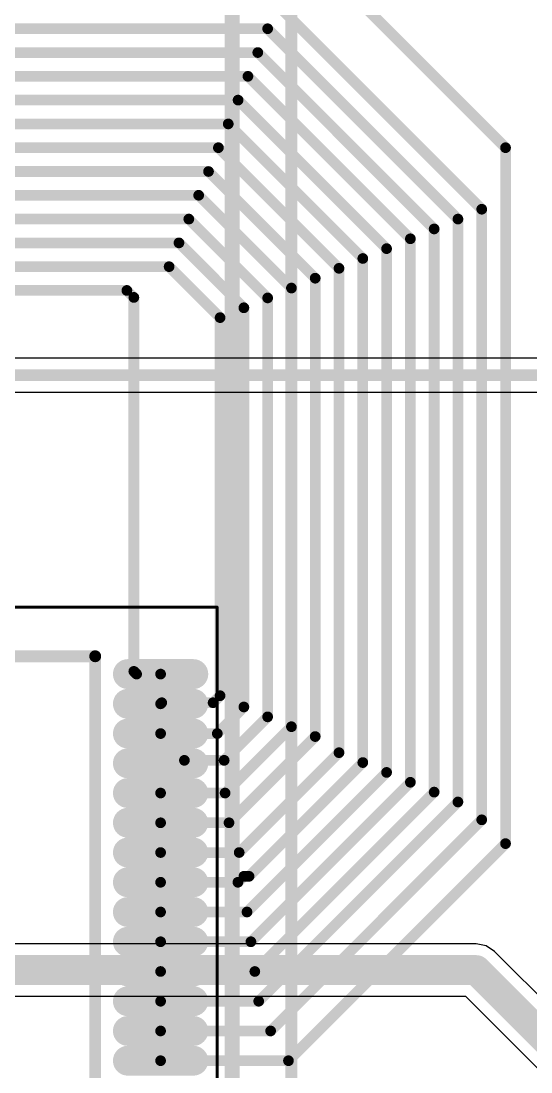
# Model space of a CAD drawing. Header units: inches. Extents: x 0 to 7.57, y 0 to 3.51.
# Drawn here: x 3.01 to 3.348, y 1.636 to 2.332 of the extents above; entities that cross this region are included whole.
import ezdxf

# ---------------------------------------------------------------- set-up
doc = ezdxf.new("R2010")
doc.units = ezdxf.units.IN
doc.header["$MEASUREMENT"] = 0
for name, color, linetype in [('Bottom Courtyard', 56, 'Continuous'), ('Bottom Overlay', 54, 'Continuous'), ('L1', 1, 'Continuous'), ('L2', 5, 'Continuous'), ('Top Courtyard', 56, 'Continuous'), ('Top Overlay', 2, 'Continuous'), ('Top Paste', 8, 'Continuous'), ('Top Solder', 216, 'Continuous')]:
    doc.layers.add(name, color=color, linetype=linetype)

# ---------------------------------------------------------------- blocks, each defined once
blk = doc.blocks.new('LCD_DRIVER___TSSOP56_45')
at = {"layer": 'L1'}
h = blk.add_hatch(color=1, dxfattribs=at)
edge = h.paths.add_edge_path()
edge.add_arc((0.17126, 0.26575), 0.00591, 270, 450)
edge.add_line((0.17126, 0.27165), (0.12795, 0.27165))
edge.add_arc((0.12795, 0.26575), 0.00591, 90, 270)
edge.add_line((0.12795, 0.25984), (0.17126, 0.25984))
h = blk.add_hatch(color=1, dxfattribs=at)
edge = h.paths.add_edge_path()
edge.add_arc((0.17126, 0.24606), 0.00591, 270, 450)
edge.add_line((0.17126, 0.25197), (0.12795, 0.25197))
edge.add_arc((0.12795, 0.24606), 0.00591, 90, 270)
edge.add_line((0.12795, 0.24016), (0.17126, 0.24016))
h = blk.add_hatch(color=1, dxfattribs=at)
edge = h.paths.add_edge_path()
edge.add_arc((0.17126, 0.22638), 0.00591, 270, 450)
edge.add_line((0.17126, 0.23228), (0.12795, 0.23228))
edge.add_arc((0.12795, 0.22638), 0.00591, 90, 270)
edge.add_line((0.12795, 0.22047), (0.17126, 0.22047))
h = blk.add_hatch(color=1, dxfattribs=at)
edge = h.paths.add_edge_path()
edge.add_arc((0.17126, 0.20669), 0.00591, 270, 450)
edge.add_line((0.17126, 0.2126), (0.12795, 0.2126))
edge.add_arc((0.12795, 0.20669), 0.00591, 90, 270)
edge.add_line((0.12795, 0.20079), (0.17126, 0.20079))
h = blk.add_hatch(color=1, dxfattribs=at)
edge = h.paths.add_edge_path()
edge.add_arc((0.17126, 0.18701), 0.00591, 270, 450)
edge.add_line((0.17126, 0.19291), (0.12795, 0.19291))
edge.add_arc((0.12795, 0.18701), 0.00591, 90, 270)
edge.add_line((0.12795, 0.1811), (0.17126, 0.1811))
h = blk.add_hatch(color=1, dxfattribs=at)
edge = h.paths.add_edge_path()
edge.add_arc((0.17126, 0.16732), 0.00591, 270, 450)
edge.add_line((0.17126, 0.17323), (0.12795, 0.17323))
edge.add_arc((0.12795, 0.16732), 0.00591, 90, 270)
edge.add_line((0.12795, 0.16142), (0.17126, 0.16142))
h = blk.add_hatch(color=1, dxfattribs=at)
edge = h.paths.add_edge_path()
edge.add_arc((0.17126, 0.14764), 0.00591, 270, 450)
edge.add_line((0.17126, 0.15354), (0.12795, 0.15354))
edge.add_arc((0.12795, 0.14764), 0.00591, 90, 270)
edge.add_line((0.12795, 0.14173), (0.17126, 0.14173))
h = blk.add_hatch(color=1, dxfattribs=at)
edge = h.paths.add_edge_path()
edge.add_arc((0.17126, 0.12795), 0.00591, 270, 450)
edge.add_line((0.17126, 0.13386), (0.12795, 0.13386))
edge.add_arc((0.12795, 0.12795), 0.00591, 90, 270)
edge.add_line((0.12795, 0.12205), (0.17126, 0.12205))
h = blk.add_hatch(color=1, dxfattribs=at)
edge = h.paths.add_edge_path()
edge.add_arc((0.17126, 0.10827), 0.00591, 270, 450)
edge.add_line((0.17126, 0.11417), (0.12795, 0.11417))
edge.add_arc((0.12795, 0.10827), 0.00591, 90, 270)
edge.add_line((0.12795, 0.10236), (0.17126, 0.10236))
h = blk.add_hatch(color=1, dxfattribs=at)
edge = h.paths.add_edge_path()
edge.add_arc((0.17126, 0.08858), 0.00591, 270, 450)
edge.add_line((0.17126, 0.09449), (0.12795, 0.09449))
edge.add_arc((0.12795, 0.08858), 0.00591, 90, 270)
edge.add_line((0.12795, 0.08268), (0.17126, 0.08268))
h = blk.add_hatch(color=1, dxfattribs=at)
edge = h.paths.add_edge_path()
edge.add_arc((0.17126, 0.0689), 0.00591, 270, 450)
edge.add_line((0.17126, 0.0748), (0.12795, 0.0748))
edge.add_arc((0.12795, 0.0689), 0.00591, 90, 270)
edge.add_line((0.12795, 0.06299), (0.17126, 0.06299))
h = blk.add_hatch(color=1, dxfattribs=at)
edge = h.paths.add_edge_path()
edge.add_arc((0.17126, 0.04921), 0.00591, 270, 450)
edge.add_line((0.17126, 0.05512), (0.12795, 0.05512))
edge.add_arc((0.12795, 0.04921), 0.00591, 90, 270)
edge.add_line((0.12795, 0.04331), (0.17126, 0.04331))
h = blk.add_hatch(color=1, dxfattribs=at)
edge = h.paths.add_edge_path()
edge.add_arc((0.17126, 0.02953), 0.00591, 270, 450)
edge.add_line((0.17126, 0.03543), (0.12795, 0.03543))
edge.add_arc((0.12795, 0.02953), 0.00591, 90, 270)
edge.add_line((0.12795, 0.02362), (0.17126, 0.02362))
h = blk.add_hatch(color=1, dxfattribs=at)
edge = h.paths.add_edge_path()
edge.add_arc((0.17126, 0.00984), 0.00591, 270, 450)
edge.add_line((0.17126, 0.01575), (0.12795, 0.01575))
edge.add_arc((0.12795, 0.00984), 0.00591, 90, 270)
edge.add_line((0.12795, 0.00394), (0.17126, 0.00394))
at = {"layer": 'Top Paste'}
h = blk.add_hatch(color=8, dxfattribs=at)
edge = h.paths.add_edge_path()
edge.add_arc((0.17126, 0.26575), 0.00591, 270, 450)
edge.add_line((0.17126, 0.27165), (0.12795, 0.27165))
edge.add_arc((0.12795, 0.26575), 0.00591, 90, 270)
edge.add_line((0.12795, 0.25984), (0.17126, 0.25984))
h = blk.add_hatch(color=8, dxfattribs=at)
edge = h.paths.add_edge_path()
edge.add_arc((0.17126, 0.24606), 0.00591, 270, 450)
edge.add_line((0.17126, 0.25197), (0.12795, 0.25197))
edge.add_arc((0.12795, 0.24606), 0.00591, 90, 270)
edge.add_line((0.12795, 0.24016), (0.17126, 0.24016))
h = blk.add_hatch(color=8, dxfattribs=at)
edge = h.paths.add_edge_path()
edge.add_arc((0.17126, 0.22638), 0.00591, 270, 450)
edge.add_line((0.17126, 0.23228), (0.12795, 0.23228))
edge.add_arc((0.12795, 0.22638), 0.00591, 90, 270)
edge.add_line((0.12795, 0.22047), (0.17126, 0.22047))
h = blk.add_hatch(color=8, dxfattribs=at)
edge = h.paths.add_edge_path()
edge.add_arc((0.17126, 0.20669), 0.00591, 270, 450)
edge.add_line((0.17126, 0.2126), (0.12795, 0.2126))
edge.add_arc((0.12795, 0.20669), 0.00591, 90, 270)
edge.add_line((0.12795, 0.20079), (0.17126, 0.20079))
h = blk.add_hatch(color=8, dxfattribs=at)
edge = h.paths.add_edge_path()
edge.add_arc((0.17126, 0.18701), 0.00591, 270, 450)
edge.add_line((0.17126, 0.19291), (0.12795, 0.19291))
edge.add_arc((0.12795, 0.18701), 0.00591, 90, 270)
edge.add_line((0.12795, 0.1811), (0.17126, 0.1811))
h = blk.add_hatch(color=8, dxfattribs=at)
edge = h.paths.add_edge_path()
edge.add_arc((0.17126, 0.16732), 0.00591, 270, 450)
edge.add_line((0.17126, 0.17323), (0.12795, 0.17323))
edge.add_arc((0.12795, 0.16732), 0.00591, 90, 270)
edge.add_line((0.12795, 0.16142), (0.17126, 0.16142))
h = blk.add_hatch(color=8, dxfattribs=at)
edge = h.paths.add_edge_path()
edge.add_arc((0.17126, 0.14764), 0.00591, 270, 450)
edge.add_line((0.17126, 0.15354), (0.12795, 0.15354))
edge.add_arc((0.12795, 0.14764), 0.00591, 90, 270)
edge.add_line((0.12795, 0.14173), (0.17126, 0.14173))
h = blk.add_hatch(color=8, dxfattribs=at)
edge = h.paths.add_edge_path()
edge.add_arc((0.17126, 0.12795), 0.00591, 270, 450)
edge.add_line((0.17126, 0.13386), (0.12795, 0.13386))
edge.add_arc((0.12795, 0.12795), 0.00591, 90, 270)
edge.add_line((0.12795, 0.12205), (0.17126, 0.12205))
h = blk.add_hatch(color=8, dxfattribs=at)
edge = h.paths.add_edge_path()
edge.add_arc((0.17126, 0.10827), 0.00591, 270, 450)
edge.add_line((0.17126, 0.11417), (0.12795, 0.11417))
edge.add_arc((0.12795, 0.10827), 0.00591, 90, 270)
edge.add_line((0.12795, 0.10236), (0.17126, 0.10236))
h = blk.add_hatch(color=8, dxfattribs=at)
edge = h.paths.add_edge_path()
edge.add_arc((0.17126, 0.08858), 0.00591, 270, 450)
edge.add_line((0.17126, 0.09449), (0.12795, 0.09449))
edge.add_arc((0.12795, 0.08858), 0.00591, 90, 270)
edge.add_line((0.12795, 0.08268), (0.17126, 0.08268))
h = blk.add_hatch(color=8, dxfattribs=at)
edge = h.paths.add_edge_path()
edge.add_arc((0.17126, 0.0689), 0.00591, 270, 450)
edge.add_line((0.17126, 0.0748), (0.12795, 0.0748))
edge.add_arc((0.12795, 0.0689), 0.00591, 90, 270)
edge.add_line((0.12795, 0.06299), (0.17126, 0.06299))
h = blk.add_hatch(color=8, dxfattribs=at)
edge = h.paths.add_edge_path()
edge.add_arc((0.17126, 0.04921), 0.00591, 270, 450)
edge.add_line((0.17126, 0.05512), (0.12795, 0.05512))
edge.add_arc((0.12795, 0.04921), 0.00591, 90, 270)
edge.add_line((0.12795, 0.04331), (0.17126, 0.04331))
h = blk.add_hatch(color=8, dxfattribs=at)
edge = h.paths.add_edge_path()
edge.add_arc((0.17126, 0.02953), 0.00591, 270, 450)
edge.add_line((0.17126, 0.03543), (0.12795, 0.03543))
edge.add_arc((0.12795, 0.02953), 0.00591, 90, 270)
edge.add_line((0.12795, 0.02362), (0.17126, 0.02362))
h = blk.add_hatch(color=8, dxfattribs=at)
edge = h.paths.add_edge_path()
edge.add_arc((0.17126, 0.00984), 0.00591, 270, 450)
edge.add_line((0.17126, 0.01575), (0.12795, 0.01575))
edge.add_arc((0.12795, 0.00984), 0.00591, 90, 270)
edge.add_line((0.12795, 0.00394), (0.17126, 0.00394))
at = {"layer": 'Top Solder'}
h = blk.add_hatch(color=216, dxfattribs=at)
edge = h.paths.add_edge_path()
edge.add_arc((0.17126, 0.26575), 0.00991, 270, 450)
edge.add_line((0.17126, 0.27565), (0.12795, 0.27565))
edge.add_arc((0.12795, 0.26575), 0.00991, 90, 270)
edge.add_line((0.12795, 0.25584), (0.17126, 0.25584))
h = blk.add_hatch(color=216, dxfattribs=at)
edge = h.paths.add_edge_path()
edge.add_arc((0.17126, 0.24606), 0.00991, 270, 450)
edge.add_line((0.17126, 0.25597), (0.12795, 0.25597))
edge.add_arc((0.12795, 0.24606), 0.00991, 90, 270)
edge.add_line((0.12795, 0.23616), (0.17126, 0.23616))
h = blk.add_hatch(color=216, dxfattribs=at)
edge = h.paths.add_edge_path()
edge.add_arc((0.17126, 0.22638), 0.00991, 270, 450)
edge.add_line((0.17126, 0.23628), (0.12795, 0.23628))
edge.add_arc((0.12795, 0.22638), 0.00991, 90, 270)
edge.add_line((0.12795, 0.21647), (0.17126, 0.21647))
h = blk.add_hatch(color=216, dxfattribs=at)
edge = h.paths.add_edge_path()
edge.add_arc((0.17126, 0.20669), 0.00991, 270, 450)
edge.add_line((0.17126, 0.2166), (0.12795, 0.2166))
edge.add_arc((0.12795, 0.20669), 0.00991, 90, 270)
edge.add_line((0.12795, 0.19679), (0.17126, 0.19679))
h = blk.add_hatch(color=216, dxfattribs=at)
edge = h.paths.add_edge_path()
edge.add_arc((0.17126, 0.18701), 0.00991, 270, 450)
edge.add_line((0.17126, 0.19691), (0.12795, 0.19691))
edge.add_arc((0.12795, 0.18701), 0.00991, 90, 270)
edge.add_line((0.12795, 0.1771), (0.17126, 0.1771))
h = blk.add_hatch(color=216, dxfattribs=at)
edge = h.paths.add_edge_path()
edge.add_arc((0.17126, 0.16732), 0.00991, 270, 450)
edge.add_line((0.17126, 0.17723), (0.12795, 0.17723))
edge.add_arc((0.12795, 0.16732), 0.00991, 90, 270)
edge.add_line((0.12795, 0.15742), (0.17126, 0.15742))
h = blk.add_hatch(color=216, dxfattribs=at)
edge = h.paths.add_edge_path()
edge.add_arc((0.17126, 0.14764), 0.00991, 270, 450)
edge.add_line((0.17126, 0.15754), (0.12795, 0.15754))
edge.add_arc((0.12795, 0.14764), 0.00991, 90, 270)
edge.add_line((0.12795, 0.13773), (0.17126, 0.13773))
h = blk.add_hatch(color=216, dxfattribs=at)
edge = h.paths.add_edge_path()
edge.add_arc((0.17126, 0.12795), 0.00991, 270, 450)
edge.add_line((0.17126, 0.13786), (0.12795, 0.13786))
edge.add_arc((0.12795, 0.12795), 0.00991, 90, 270)
edge.add_line((0.12795, 0.11805), (0.17126, 0.11805))
h = blk.add_hatch(color=216, dxfattribs=at)
edge = h.paths.add_edge_path()
edge.add_arc((0.17126, 0.10827), 0.00991, 270, 450)
edge.add_line((0.17126, 0.11817), (0.12795, 0.11817))
edge.add_arc((0.12795, 0.10827), 0.00991, 90, 270)
edge.add_line((0.12795, 0.09836), (0.17126, 0.09836))
h = blk.add_hatch(color=216, dxfattribs=at)
edge = h.paths.add_edge_path()
edge.add_arc((0.17126, 0.08858), 0.00991, 270, 450)
edge.add_line((0.17126, 0.09849), (0.12795, 0.09849))
edge.add_arc((0.12795, 0.08858), 0.00991, 90, 270)
edge.add_line((0.12795, 0.07868), (0.17126, 0.07868))
h = blk.add_hatch(color=216, dxfattribs=at)
edge = h.paths.add_edge_path()
edge.add_arc((0.17126, 0.0689), 0.00991, 270, 450)
edge.add_line((0.17126, 0.0788), (0.12795, 0.0788))
edge.add_arc((0.12795, 0.0689), 0.00991, 90, 270)
edge.add_line((0.12795, 0.05899), (0.17126, 0.05899))
h = blk.add_hatch(color=216, dxfattribs=at)
edge = h.paths.add_edge_path()
edge.add_arc((0.17126, 0.04921), 0.00991, 270, 450)
edge.add_line((0.17126, 0.05912), (0.12795, 0.05912))
edge.add_arc((0.12795, 0.04921), 0.00991, 90, 270)
edge.add_line((0.12795, 0.03931), (0.17126, 0.03931))
h = blk.add_hatch(color=216, dxfattribs=at)
edge = h.paths.add_edge_path()
edge.add_arc((0.17126, 0.02953), 0.00991, 270, 450)
edge.add_line((0.17126, 0.03943), (0.12795, 0.03943))
edge.add_arc((0.12795, 0.02953), 0.00991, 90, 270)
edge.add_line((0.12795, 0.01962), (0.17126, 0.01962))
h = blk.add_hatch(color=216, dxfattribs=at)
edge = h.paths.add_edge_path()
edge.add_arc((0.17126, 0.00984), 0.00991, 270, 450)
edge.add_line((0.17126, 0.01975), (0.12795, 0.01975))
edge.add_arc((0.12795, 0.00984), 0.00991, 90, 270)
edge.add_line((0.12795, -0.00006), (0.17126, -0.00006))
at = {"layer": 'Top Courtyard'}
for points in [[(-0.18701, 0.31, 0.00197, 0.00197, 0), (0.18701, 0.31, 0.00197, 0.00197, 0)], [(0.18701, -0.2874, 0.00197, 0.00197, 0), (0.18701, 0.31, 0.00197, 0.00197, 0)]]:
    blk.add_lwpolyline(points, format="xyseb", dxfattribs=at)
blk.add_lwpolyline([(0.18652, 0.31, 0.000984, 0.000984, 1), (0.1875, 0.31, 0.000984, 0.000984, 1)], format="xyseb", close=True, dxfattribs=at)
blk.add_lwpolyline([(0.18652, 0.31, 0.000984, 0.000984, 1), (0.1875, 0.31, 0.000984, 0.000984, 1)], format="xyseb", close=True, dxfattribs=at)
at = {"layer": 'Top Overlay'}
for points in [[(-0.1063, 0.27756, 0.00787, 0.00787, 0), (0.1063, 0.27756, 0.00787, 0.00787, 0)], [(0.1063, -0.27756, 0.00787, 0.00787, 0), (0.1063, 0.27756, 0.00787, 0.00787, 0)]]:
    blk.add_lwpolyline(points, format="xyseb", dxfattribs=at)
blk.add_lwpolyline([(0.10433, 0.27756, 0.00394, 0.00394, 1), (0.10827, 0.27756, 0.00394, 0.00394, 1)], format="xyseb", close=True, dxfattribs=at)
blk.add_lwpolyline([(0.10433, 0.27756, 0.00394, 0.00394, 1), (0.10827, 0.27756, 0.00394, 0.00394, 1)], format="xyseb", close=True, dxfattribs=at)
blk = doc.blocks.new('FMC_160LCD_V2_B_46')
at = {"layer": 'Bottom Courtyard'}
blk.add_lwpolyline([(-1.29921, 0.90551, 0.00787, 0.00787, 0), (-1.29921, -0.82677, 0.00787, 0.00787, 0)], format="xyseb", dxfattribs=at)
at = {"layer": 'Bottom Overlay'}
blk.add_lwpolyline([(-1.26, 0.72835, 0.01, 0.01, 0), (-1.26, -0.72835, 0.01, 0.01, 0)], format="xyseb", dxfattribs=at)

msp = doc.modelspace()

# ---------------------------------------------------------------- linework, layer by layer
at = {"layer": 'L1'}
for points in [[(3.1378, 2.44094, 0.00709, 0.00709, 0), (3.33071, 2.24803, 0.00709, 0.00709, 0)], [(3.17975, 2.34252, 0.00709, 0.00709, 0), (3.31496, 2.20731, 0.00709, 0.00709, 0)], [(2.73606, 2.32677, 0.00709, 0.00709, 0), (3.17323, 2.32677, 0.00709, 0.00709, 0)], [(3.17323, 2.32677, 0.00709, 0.00709, 0), (3.29921, 2.20079, 0.00709, 0.00709, 0)], [(2.73177, 2.31102, 0.00709, 0.00709, 0), (3.16671, 2.31102, 0.00709, 0.00709, 0)], [(3.16671, 2.31102, 0.00709, 0.00709, 0), (3.28346, 2.19426, 0.00709, 0.00709, 0)], [(2.72747, 2.29528, 0.00709, 0.00709, 0), (3.16018, 2.29528, 0.00709, 0.00709, 0)], [(3.16018, 2.29528, 0.00709, 0.00709, 0), (3.26772, 2.18774, 0.00709, 0.00709, 0)], [(2.72317, 2.27953, 0.00709, 0.00709, 0), (3.15366, 2.27953, 0.00709, 0.00709, 0)], [(3.15366, 2.27953, 0.00709, 0.00709, 0), (3.25197, 2.18122, 0.00709, 0.00709, 0)], [(2.71888, 2.26378, 0.00709, 0.00709, 0), (3.14714, 2.26378, 0.00709, 0.00709, 0)], [(3.14714, 2.26378, 0.00709, 0.00709, 0), (3.23622, 2.1747, 0.00709, 0.00709, 0)], [(2.71458, 2.24803, 0.00709, 0.00709, 0), (3.14061, 2.24803, 0.00709, 0.00709, 0)], [(3.14061, 2.24803, 0.00709, 0.00709, 0), (3.22047, 2.16817, 0.00709, 0.00709, 0)], [(3.33071, 1.7874, 0.00709, 0.00709, 0), (3.33071, 2.24803, 0.00709, 0.00709, 0)], [(2.71029, 2.23228, 0.00709, 0.00709, 0), (3.13409, 2.23228, 0.00709, 0.00709, 0)], [(3.13409, 2.23228, 0.00709, 0.00709, 0), (3.20472, 2.16165, 0.00709, 0.00709, 0)], [(2.70599, 2.21654, 0.00709, 0.00709, 0), (3.12757, 2.21654, 0.00709, 0.00709, 0)], [(3.12757, 2.21654, 0.00709, 0.00709, 0), (3.18898, 2.15513, 0.00709, 0.00709, 0)], [(3.31496, 1.80315, 0.00709, 0.00709, 0), (3.31496, 2.20731, 0.00709, 0.00709, 0)], [(2.7017, 2.20079, 0.00709, 0.00709, 0), (3.12104, 2.20079, 0.00709, 0.00709, 0)], [(3.12104, 2.20079, 0.00709, 0.00709, 0), (3.17323, 2.1486, 0.00709, 0.00709, 0)], [(3.29921, 1.81496, 0.00709, 0.00709, 0), (3.29921, 2.20079, 0.00709, 0.00709, 0)], [(3.26772, 1.82801, 0.00709, 0.00709, 0), (3.26772, 2.18774, 0.00709, 0.00709, 0)], [(3.28346, 1.82148, 0.00709, 0.00709, 0), (3.28346, 2.19426, 0.00709, 0.00709, 0)], [(2.6974, 2.18504, 0.00709, 0.00709, 0), (3.11452, 2.18504, 0.00709, 0.00709, 0)], [(3.11452, 2.18504, 0.00709, 0.00709, 0), (3.15748, 2.14208, 0.00709, 0.00709, 0)], [(3.25197, 1.83453, 0.00709, 0.00709, 0), (3.25197, 2.18122, 0.00709, 0.00709, 0)], [(3.23622, 1.84105, 0.00709, 0.00709, 0), (3.23622, 2.1747, 0.00709, 0.00709, 0)], [(2.6931, 2.16929, 0.00709, 0.00709, 0), (3.108, 2.16929, 0.00709, 0.00709, 0)], [(3.108, 2.16929, 0.00709, 0.00709, 0), (3.14173, 2.13556, 0.00709, 0.00709, 0)], [(3.22047, 1.84758, 0.00709, 0.00709, 0), (3.22047, 2.16817, 0.00709, 0.00709, 0)], [(3.20472, 1.85827, 0.00709, 0.00709, 0), (3.20472, 2.16165, 0.00709, 0.00709, 0)], [(2.68881, 2.15354, 0.00709, 0.00709, 0), (3.08003, 2.15354, 0.00709, 0.00709, 0)], [(3.08003, 2.15354, 0.00709, 0.00709, 0), (3.08465, 2.14893, 0.00709, 0.00709, 0)], [(3.18898, 1.86479, 0.00709, 0.00709, 0), (3.18898, 2.15513, 0.00709, 0.00709, 0)], [(3.08465, 1.90142, 0.00709, 0.00709, 0), (3.08465, 2.14893, 0.00709, 0.00709, 0)], [(3.17323, 1.87131, 0.00709, 0.00709, 0), (3.17323, 2.1486, 0.00709, 0.00709, 0)], [(3.15748, 1.87784, 0.00709, 0.00709, 0), (3.15748, 2.14208, 0.00709, 0.00709, 0)], [(3.14173, 1.88529, 0.00709, 0.00709, 0), (3.14173, 2.13556, 0.00709, 0.00709, 0)], [(3.08465, 1.90142, 0.00709, 0.00709, 0), (3.08646, 1.89961, 0.00709, 0.00709, 0)], [(3.08646, 1.89961, 0.00709, 0.00709, 0), (3.10236, 1.89961, 0.00709, 0.00709, 0)], [(3.13712, 1.88067, 0.00709, 0.00709, 0), (3.14173, 1.88529, 0.00709, 0.00709, 0)], [(3.10236, 1.87992, 0.00709, 0.00709, 0), (3.10312, 1.88067, 0.00709, 0.00709, 0)], [(3.10312, 1.88067, 0.00709, 0.00709, 0), (3.13712, 1.88067, 0.00709, 0.00709, 0)], [(3.13988, 1.86024, 0.00709, 0.00709, 0), (3.15748, 1.87784, 0.00709, 0.00709, 0)], [(3.14443, 1.84252, 0.00709, 0.00709, 0), (3.17323, 1.87131, 0.00709, 0.00709, 0)], [(3.14505, 1.82087, 0.00709, 0.00709, 0), (3.18898, 1.86479, 0.00709, 0.00709, 0)], [(3.10236, 1.86024, 0.00709, 0.00709, 0), (3.13988, 1.86024, 0.00709, 0.00709, 0)], [(3.14764, 1.80118, 0.00709, 0.00709, 0), (3.20472, 1.85827, 0.00709, 0.00709, 0)], [(3.15439, 1.7815, 0.00709, 0.00709, 0), (3.22047, 1.84758, 0.00709, 0.00709, 0)], [(3.11811, 1.84252, 0.00709, 0.00709, 0), (3.14443, 1.84252, 0.00709, 0.00709, 0)], [(3.16092, 1.76575, 0.00709, 0.00709, 0), (3.23622, 1.84105, 0.00709, 0.00709, 0)], [(3.15957, 1.74213, 0.00709, 0.00709, 0), (3.25197, 1.83453, 0.00709, 0.00709, 0)], [(3.16215, 1.72244, 0.00709, 0.00709, 0), (3.26772, 1.82801, 0.00709, 0.00709, 0)], [(3.10236, 1.82087, 0.00709, 0.00709, 0), (3.14505, 1.82087, 0.00709, 0.00709, 0)], [(3.16474, 1.70276, 0.00709, 0.00709, 0), (3.28346, 1.82148, 0.00709, 0.00709, 0)], [(3.16732, 1.68307, 0.00709, 0.00709, 0), (3.29921, 1.81496, 0.00709, 0.00709, 0)], [(3.10236, 1.80118, 0.00709, 0.00709, 0), (3.14764, 1.80118, 0.00709, 0.00709, 0)], [(3.1752, 1.66339, 0.00709, 0.00709, 0), (3.31496, 1.80315, 0.00709, 0.00709, 0)], [(3.18701, 1.6437, 0.00709, 0.00709, 0), (3.33071, 1.7874, 0.00709, 0.00709, 0)], [(3.10236, 1.7815, 0.00709, 0.00709, 0), (3.15439, 1.7815, 0.00709, 0.00709, 0)], [(3.15354, 1.76181, 0.00709, 0.00709, 0), (3.15748, 1.76575, 0.00709, 0.00709, 0)], [(3.15748, 1.76575, 0.00709, 0.00709, 0), (3.16092, 1.76575, 0.00709, 0.00709, 0)], [(3.10236, 1.76181, 0.00709, 0.00709, 0), (3.15354, 1.76181, 0.00709, 0.00709, 0)], [(3.10236, 1.74213, 0.00709, 0.00709, 0), (3.15957, 1.74213, 0.00709, 0.00709, 0)], [(3.10236, 1.72244, 0.00709, 0.00709, 0), (3.16215, 1.72244, 0.00709, 0.00709, 0)], [(3.10236, 1.70276, 0.00709, 0.00709, 0), (3.16474, 1.70276, 0.00709, 0.00709, 0)], [(3.10236, 1.68307, 0.00709, 0.00709, 0), (3.16732, 1.68307, 0.00709, 0.00709, 0)], [(3.10236, 1.66339, 0.00709, 0.00709, 0), (3.1752, 1.66339, 0.00709, 0.00709, 0)], [(3.10236, 1.6437, 0.00709, 0.00709, 0), (3.18701, 1.6437, 0.00709, 0.00709, 0)]]:
    msp.add_lwpolyline(points, format="xyseb", dxfattribs=at)
for points in [[(3.17146, 2.32677, 0.00354, 0.00354, 1), (3.175, 2.32677, 0.00354, 0.00354, 1)], [(3.17146, 2.32677, 0.00354, 0.00354, 1), (3.175, 2.32677, 0.00354, 0.00354, 1)], [(3.16493, 2.31102, 0.00354, 0.00354, 1), (3.16848, 2.31102, 0.00354, 0.00354, 1)], [(3.16493, 2.31102, 0.00354, 0.00354, 1), (3.16848, 2.31102, 0.00354, 0.00354, 1)], [(3.15841, 2.29528, 0.00354, 0.00354, 1), (3.16195, 2.29528, 0.00354, 0.00354, 1)], [(3.15841, 2.29528, 0.00354, 0.00354, 1), (3.16195, 2.29528, 0.00354, 0.00354, 1)], [(3.15189, 2.27953, 0.00354, 0.00354, 1), (3.15543, 2.27953, 0.00354, 0.00354, 1)], [(3.15189, 2.27953, 0.00354, 0.00354, 1), (3.15543, 2.27953, 0.00354, 0.00354, 1)], [(3.14536, 2.26378, 0.00354, 0.00354, 1), (3.14891, 2.26378, 0.00354, 0.00354, 1)], [(3.14536, 2.26378, 0.00354, 0.00354, 1), (3.14891, 2.26378, 0.00354, 0.00354, 1)], [(3.13884, 2.24803, 0.00354, 0.00354, 1), (3.14239, 2.24803, 0.00354, 0.00354, 1)], [(3.13884, 2.24803, 0.00354, 0.00354, 1), (3.14239, 2.24803, 0.00354, 0.00354, 1)], [(3.32894, 2.24803, 0.00354, 0.00354, 1), (3.33248, 2.24803, 0.00354, 0.00354, 1)], [(3.32894, 2.24803, 0.00354, 0.00354, 1), (3.33248, 2.24803, 0.00354, 0.00354, 1)], [(3.13232, 2.23228, 0.00354, 0.00354, 1), (3.13586, 2.23228, 0.00354, 0.00354, 1)], [(3.13232, 2.23228, 0.00354, 0.00354, 1), (3.13586, 2.23228, 0.00354, 0.00354, 1)], [(3.1258, 2.21654, 0.00354, 0.00354, 1), (3.12934, 2.21654, 0.00354, 0.00354, 1)], [(3.1258, 2.21654, 0.00354, 0.00354, 1), (3.12934, 2.21654, 0.00354, 0.00354, 1)], [(3.31319, 2.20731, 0.00354, 0.00354, 1), (3.31673, 2.20731, 0.00354, 0.00354, 1)], [(3.31319, 2.20731, 0.00354, 0.00354, 1), (3.31673, 2.20731, 0.00354, 0.00354, 1)], [(3.11927, 2.20079, 0.00354, 0.00354, 1), (3.12282, 2.20079, 0.00354, 0.00354, 1)], [(3.11927, 2.20079, 0.00354, 0.00354, 1), (3.12282, 2.20079, 0.00354, 0.00354, 1)], [(3.29744, 2.20079, 0.00354, 0.00354, 1), (3.30098, 2.20079, 0.00354, 0.00354, 1)], [(3.29744, 2.20079, 0.00354, 0.00354, 1), (3.30098, 2.20079, 0.00354, 0.00354, 1)], [(3.26594, 2.18774, 0.00354, 0.00354, 1), (3.26949, 2.18774, 0.00354, 0.00354, 1)], [(3.26594, 2.18774, 0.00354, 0.00354, 1), (3.26949, 2.18774, 0.00354, 0.00354, 1)], [(3.28169, 2.19426, 0.00354, 0.00354, 1), (3.28524, 2.19426, 0.00354, 0.00354, 1)], [(3.28169, 2.19426, 0.00354, 0.00354, 1), (3.28524, 2.19426, 0.00354, 0.00354, 1)], [(3.11275, 2.18504, 0.00354, 0.00354, 1), (3.11629, 2.18504, 0.00354, 0.00354, 1)], [(3.11275, 2.18504, 0.00354, 0.00354, 1), (3.11629, 2.18504, 0.00354, 0.00354, 1)], [(3.2502, 2.18122, 0.00354, 0.00354, 1), (3.25374, 2.18122, 0.00354, 0.00354, 1)], [(3.2502, 2.18122, 0.00354, 0.00354, 1), (3.25374, 2.18122, 0.00354, 0.00354, 1)], [(3.23445, 2.1747, 0.00354, 0.00354, 1), (3.23799, 2.1747, 0.00354, 0.00354, 1)], [(3.23445, 2.1747, 0.00354, 0.00354, 1), (3.23799, 2.1747, 0.00354, 0.00354, 1)], [(3.10623, 2.16929, 0.00354, 0.00354, 1), (3.10977, 2.16929, 0.00354, 0.00354, 1)], [(3.10623, 2.16929, 0.00354, 0.00354, 1), (3.10977, 2.16929, 0.00354, 0.00354, 1)], [(3.2187, 2.16817, 0.00354, 0.00354, 1), (3.22224, 2.16817, 0.00354, 0.00354, 1)], [(3.2187, 2.16817, 0.00354, 0.00354, 1), (3.22224, 2.16817, 0.00354, 0.00354, 1)], [(3.20295, 2.16165, 0.00354, 0.00354, 1), (3.2065, 2.16165, 0.00354, 0.00354, 1)], [(3.20295, 2.16165, 0.00354, 0.00354, 1), (3.2065, 2.16165, 0.00354, 0.00354, 1)], [(3.07826, 2.15354, 0.00354, 0.00354, 1), (3.0818, 2.15354, 0.00354, 0.00354, 1)], [(3.07826, 2.15354, 0.00354, 0.00354, 1), (3.0818, 2.15354, 0.00354, 0.00354, 1)], [(3.1872, 2.15513, 0.00354, 0.00354, 1), (3.19075, 2.15513, 0.00354, 0.00354, 1)], [(3.1872, 2.15513, 0.00354, 0.00354, 1), (3.19075, 2.15513, 0.00354, 0.00354, 1)], [(3.08287, 2.14893, 0.00354, 0.00354, 1), (3.08642, 2.14893, 0.00354, 0.00354, 1)], [(3.08287, 2.14893, 0.00354, 0.00354, 1), (3.08642, 2.14893, 0.00354, 0.00354, 1)], [(3.17146, 2.1486, 0.00354, 0.00354, 1), (3.175, 2.1486, 0.00354, 0.00354, 1)], [(3.17146, 2.1486, 0.00354, 0.00354, 1), (3.175, 2.1486, 0.00354, 0.00354, 1)], [(3.15571, 2.14208, 0.00354, 0.00354, 1), (3.15925, 2.14208, 0.00354, 0.00354, 1)], [(3.15571, 2.14208, 0.00354, 0.00354, 1), (3.15925, 2.14208, 0.00354, 0.00354, 1)], [(3.13996, 2.13556, 0.00354, 0.00354, 1), (3.1435, 2.13556, 0.00354, 0.00354, 1)], [(3.13996, 2.13556, 0.00354, 0.00354, 1), (3.1435, 2.13556, 0.00354, 0.00354, 1)], [(3.08287, 1.90142, 0.00354, 0.00354, 1), (3.08642, 1.90142, 0.00354, 0.00354, 1)], [(3.08287, 1.90142, 0.00354, 0.00354, 1), (3.08642, 1.90142, 0.00354, 0.00354, 1)], [(3.08469, 1.89961, 0.00354, 0.00354, 1), (3.08824, 1.89961, 0.00354, 0.00354, 1)], [(3.08469, 1.89961, 0.00354, 0.00354, 1), (3.08824, 1.89961, 0.00354, 0.00354, 1)], [(3.10059, 1.89961, 0.00354, 0.00354, 1), (3.10413, 1.89961, 0.00354, 0.00354, 1)], [(3.13996, 1.88529, 0.00354, 0.00354, 1), (3.1435, 1.88529, 0.00354, 0.00354, 1)], [(3.13996, 1.88529, 0.00354, 0.00354, 1), (3.1435, 1.88529, 0.00354, 0.00354, 1)], [(3.10059, 1.87992, 0.00354, 0.00354, 1), (3.10413, 1.87992, 0.00354, 0.00354, 1)], [(3.10134, 1.88067, 0.00354, 0.00354, 1), (3.10489, 1.88067, 0.00354, 0.00354, 1)], [(3.10134, 1.88067, 0.00354, 0.00354, 1), (3.10489, 1.88067, 0.00354, 0.00354, 1)], [(3.13535, 1.88067, 0.00354, 0.00354, 1), (3.13889, 1.88067, 0.00354, 0.00354, 1)], [(3.13535, 1.88067, 0.00354, 0.00354, 1), (3.13889, 1.88067, 0.00354, 0.00354, 1)], [(3.15571, 1.87784, 0.00354, 0.00354, 1), (3.15925, 1.87784, 0.00354, 0.00354, 1)], [(3.15571, 1.87784, 0.00354, 0.00354, 1), (3.15925, 1.87784, 0.00354, 0.00354, 1)], [(3.17146, 1.87131, 0.00354, 0.00354, 1), (3.175, 1.87131, 0.00354, 0.00354, 1)], [(3.17146, 1.87131, 0.00354, 0.00354, 1), (3.175, 1.87131, 0.00354, 0.00354, 1)], [(3.1872, 1.86479, 0.00354, 0.00354, 1), (3.19075, 1.86479, 0.00354, 0.00354, 1)], [(3.1872, 1.86479, 0.00354, 0.00354, 1), (3.19075, 1.86479, 0.00354, 0.00354, 1)], [(3.10059, 1.86024, 0.00354, 0.00354, 1), (3.10413, 1.86024, 0.00354, 0.00354, 1)], [(3.13811, 1.86024, 0.00354, 0.00354, 1), (3.14165, 1.86024, 0.00354, 0.00354, 1)], [(3.13811, 1.86024, 0.00354, 0.00354, 1), (3.14165, 1.86024, 0.00354, 0.00354, 1)], [(3.20295, 1.85827, 0.00354, 0.00354, 1), (3.2065, 1.85827, 0.00354, 0.00354, 1)], [(3.20295, 1.85827, 0.00354, 0.00354, 1), (3.2065, 1.85827, 0.00354, 0.00354, 1)], [(3.2187, 1.84758, 0.00354, 0.00354, 1), (3.22224, 1.84758, 0.00354, 0.00354, 1)], [(3.2187, 1.84758, 0.00354, 0.00354, 1), (3.22224, 1.84758, 0.00354, 0.00354, 1)], [(3.11634, 1.84252, 0.00354, 0.00354, 1), (3.11988, 1.84252, 0.00354, 0.00354, 1)], [(3.14266, 1.84252, 0.00354, 0.00354, 1), (3.14621, 1.84252, 0.00354, 0.00354, 1)], [(3.14266, 1.84252, 0.00354, 0.00354, 1), (3.14621, 1.84252, 0.00354, 0.00354, 1)], [(3.23445, 1.84105, 0.00354, 0.00354, 1), (3.23799, 1.84105, 0.00354, 0.00354, 1)], [(3.23445, 1.84105, 0.00354, 0.00354, 1), (3.23799, 1.84105, 0.00354, 0.00354, 1)], [(3.2502, 1.83453, 0.00354, 0.00354, 1), (3.25374, 1.83453, 0.00354, 0.00354, 1)], [(3.2502, 1.83453, 0.00354, 0.00354, 1), (3.25374, 1.83453, 0.00354, 0.00354, 1)], [(3.26594, 1.82801, 0.00354, 0.00354, 1), (3.26949, 1.82801, 0.00354, 0.00354, 1)], [(3.26594, 1.82801, 0.00354, 0.00354, 1), (3.26949, 1.82801, 0.00354, 0.00354, 1)], [(3.10059, 1.82087, 0.00354, 0.00354, 1), (3.10413, 1.82087, 0.00354, 0.00354, 1)], [(3.14328, 1.82087, 0.00354, 0.00354, 1), (3.14682, 1.82087, 0.00354, 0.00354, 1)], [(3.14328, 1.82087, 0.00354, 0.00354, 1), (3.14682, 1.82087, 0.00354, 0.00354, 1)], [(3.28169, 1.82148, 0.00354, 0.00354, 1), (3.28524, 1.82148, 0.00354, 0.00354, 1)], [(3.28169, 1.82148, 0.00354, 0.00354, 1), (3.28524, 1.82148, 0.00354, 0.00354, 1)], [(3.29744, 1.81496, 0.00354, 0.00354, 1), (3.30098, 1.81496, 0.00354, 0.00354, 1)], [(3.29744, 1.81496, 0.00354, 0.00354, 1), (3.30098, 1.81496, 0.00354, 0.00354, 1)], [(3.10059, 1.80118, 0.00354, 0.00354, 1), (3.10413, 1.80118, 0.00354, 0.00354, 1)], [(3.14587, 1.80118, 0.00354, 0.00354, 1), (3.14941, 1.80118, 0.00354, 0.00354, 1)], [(3.14587, 1.80118, 0.00354, 0.00354, 1), (3.14941, 1.80118, 0.00354, 0.00354, 1)], [(3.31319, 1.80315, 0.00354, 0.00354, 1), (3.31673, 1.80315, 0.00354, 0.00354, 1)], [(3.31319, 1.80315, 0.00354, 0.00354, 1), (3.31673, 1.80315, 0.00354, 0.00354, 1)], [(3.32894, 1.7874, 0.00354, 0.00354, 1), (3.33248, 1.7874, 0.00354, 0.00354, 1)], [(3.32894, 1.7874, 0.00354, 0.00354, 1), (3.33248, 1.7874, 0.00354, 0.00354, 1)], [(3.10059, 1.7815, 0.00354, 0.00354, 1), (3.10413, 1.7815, 0.00354, 0.00354, 1)], [(3.15262, 1.7815, 0.00354, 0.00354, 1), (3.15616, 1.7815, 0.00354, 0.00354, 1)], [(3.15262, 1.7815, 0.00354, 0.00354, 1), (3.15616, 1.7815, 0.00354, 0.00354, 1)], [(3.15571, 1.76575, 0.00354, 0.00354, 1), (3.15925, 1.76575, 0.00354, 0.00354, 1)], [(3.15571, 1.76575, 0.00354, 0.00354, 1), (3.15925, 1.76575, 0.00354, 0.00354, 1)], [(3.15914, 1.76575, 0.00354, 0.00354, 1), (3.16269, 1.76575, 0.00354, 0.00354, 1)], [(3.15914, 1.76575, 0.00354, 0.00354, 1), (3.16269, 1.76575, 0.00354, 0.00354, 1)], [(3.10059, 1.76181, 0.00354, 0.00354, 1), (3.10413, 1.76181, 0.00354, 0.00354, 1)], [(3.15177, 1.76181, 0.00354, 0.00354, 1), (3.15531, 1.76181, 0.00354, 0.00354, 1)], [(3.15177, 1.76181, 0.00354, 0.00354, 1), (3.15531, 1.76181, 0.00354, 0.00354, 1)], [(3.10059, 1.74213, 0.00354, 0.00354, 1), (3.10413, 1.74213, 0.00354, 0.00354, 1)], [(3.15779, 1.74213, 0.00354, 0.00354, 1), (3.16134, 1.74213, 0.00354, 0.00354, 1)], [(3.15779, 1.74213, 0.00354, 0.00354, 1), (3.16134, 1.74213, 0.00354, 0.00354, 1)], [(3.10059, 1.72244, 0.00354, 0.00354, 1), (3.10413, 1.72244, 0.00354, 0.00354, 1)], [(3.16038, 1.72244, 0.00354, 0.00354, 1), (3.16392, 1.72244, 0.00354, 0.00354, 1)], [(3.16038, 1.72244, 0.00354, 0.00354, 1), (3.16392, 1.72244, 0.00354, 0.00354, 1)], [(3.10059, 1.70276, 0.00354, 0.00354, 1), (3.10413, 1.70276, 0.00354, 0.00354, 1)], [(3.16297, 1.70276, 0.00354, 0.00354, 1), (3.16651, 1.70276, 0.00354, 0.00354, 1)], [(3.16297, 1.70276, 0.00354, 0.00354, 1), (3.16651, 1.70276, 0.00354, 0.00354, 1)], [(3.10059, 1.68307, 0.00354, 0.00354, 1), (3.10413, 1.68307, 0.00354, 0.00354, 1)], [(3.16555, 1.68307, 0.00354, 0.00354, 1), (3.16909, 1.68307, 0.00354, 0.00354, 1)], [(3.16555, 1.68307, 0.00354, 0.00354, 1), (3.16909, 1.68307, 0.00354, 0.00354, 1)], [(3.10059, 1.66339, 0.00354, 0.00354, 1), (3.10413, 1.66339, 0.00354, 0.00354, 1)], [(3.17343, 1.66339, 0.00354, 0.00354, 1), (3.17697, 1.66339, 0.00354, 0.00354, 1)], [(3.17343, 1.66339, 0.00354, 0.00354, 1), (3.17697, 1.66339, 0.00354, 0.00354, 1)], [(3.10059, 1.6437, 0.00354, 0.00354, 1), (3.10413, 1.6437, 0.00354, 0.00354, 1)], [(3.18524, 1.6437, 0.00354, 0.00354, 1), (3.18878, 1.6437, 0.00354, 0.00354, 1)], [(3.18524, 1.6437, 0.00354, 0.00354, 1), (3.18878, 1.6437, 0.00354, 0.00354, 1)]]:
    msp.add_lwpolyline(points, format="xyseb", close=True, dxfattribs=at)
at = {"layer": 'L2'}
for p, q in [((3.3582, 2.10868), (2.90935, 2.10868)), ((2.74777, 2.0862), (3.50691, 2.0862)), ((3.31126, 1.721), (2.89911, 1.721)), ((3.31787, 1.71969), (3.31126, 1.721)), ((3.32347, 1.71595), (3.31787, 1.71969)), ((3.37315, 1.66626), (3.32347, 1.71595)), ((2.87531, 1.68648), (3.30411, 1.68648)), ((3.30411, 1.68648), (3.35379, 1.63679))]:
    msp.add_line(p, q, dxfattribs=at)
for points in [[(2.74311, 2.09744, 0.00787, 0.00787, 0), (3.51673, 2.09744, 0.00787, 0.00787, 0)], [(2.86713, 1.70374, 0.01969, 0.01969, 0), (3.31126, 1.70374, 0.01969, 0.01969, 0)], [(3.31126, 1.70374, 0.01969, 0.01969, 0), (3.366, 1.649, 0.01969, 0.01969, 0)]]:
    msp.add_lwpolyline(points, format="xyseb", dxfattribs=at)
msp.add_lwpolyline([(3.30634, 1.70374, 0.00984, 0.00984, 1), (3.31618, 1.70374, 0.00984, 0.00984, 1)], format="xyseb", close=True, dxfattribs=at)
msp.add_lwpolyline([(3.30634, 1.70374, 0.00984, 0.00984, 1), (3.31618, 1.70374, 0.00984, 0.00984, 1)], format="xyseb", close=True, dxfattribs=at)

# ---------------------------------------------------------------- block references
for name, p, rotation in [('FMC_160LCD_V2_B_46', (1.88976, 1.65354), 180), ('LCD_DRIVER___TSSOP56_45', (2.95276, 1.63386), 360)]:
    msp.add_blockref(name, p, dxfattribs=dict(rotation=rotation))

doc.saveas('drawing.dxf')
